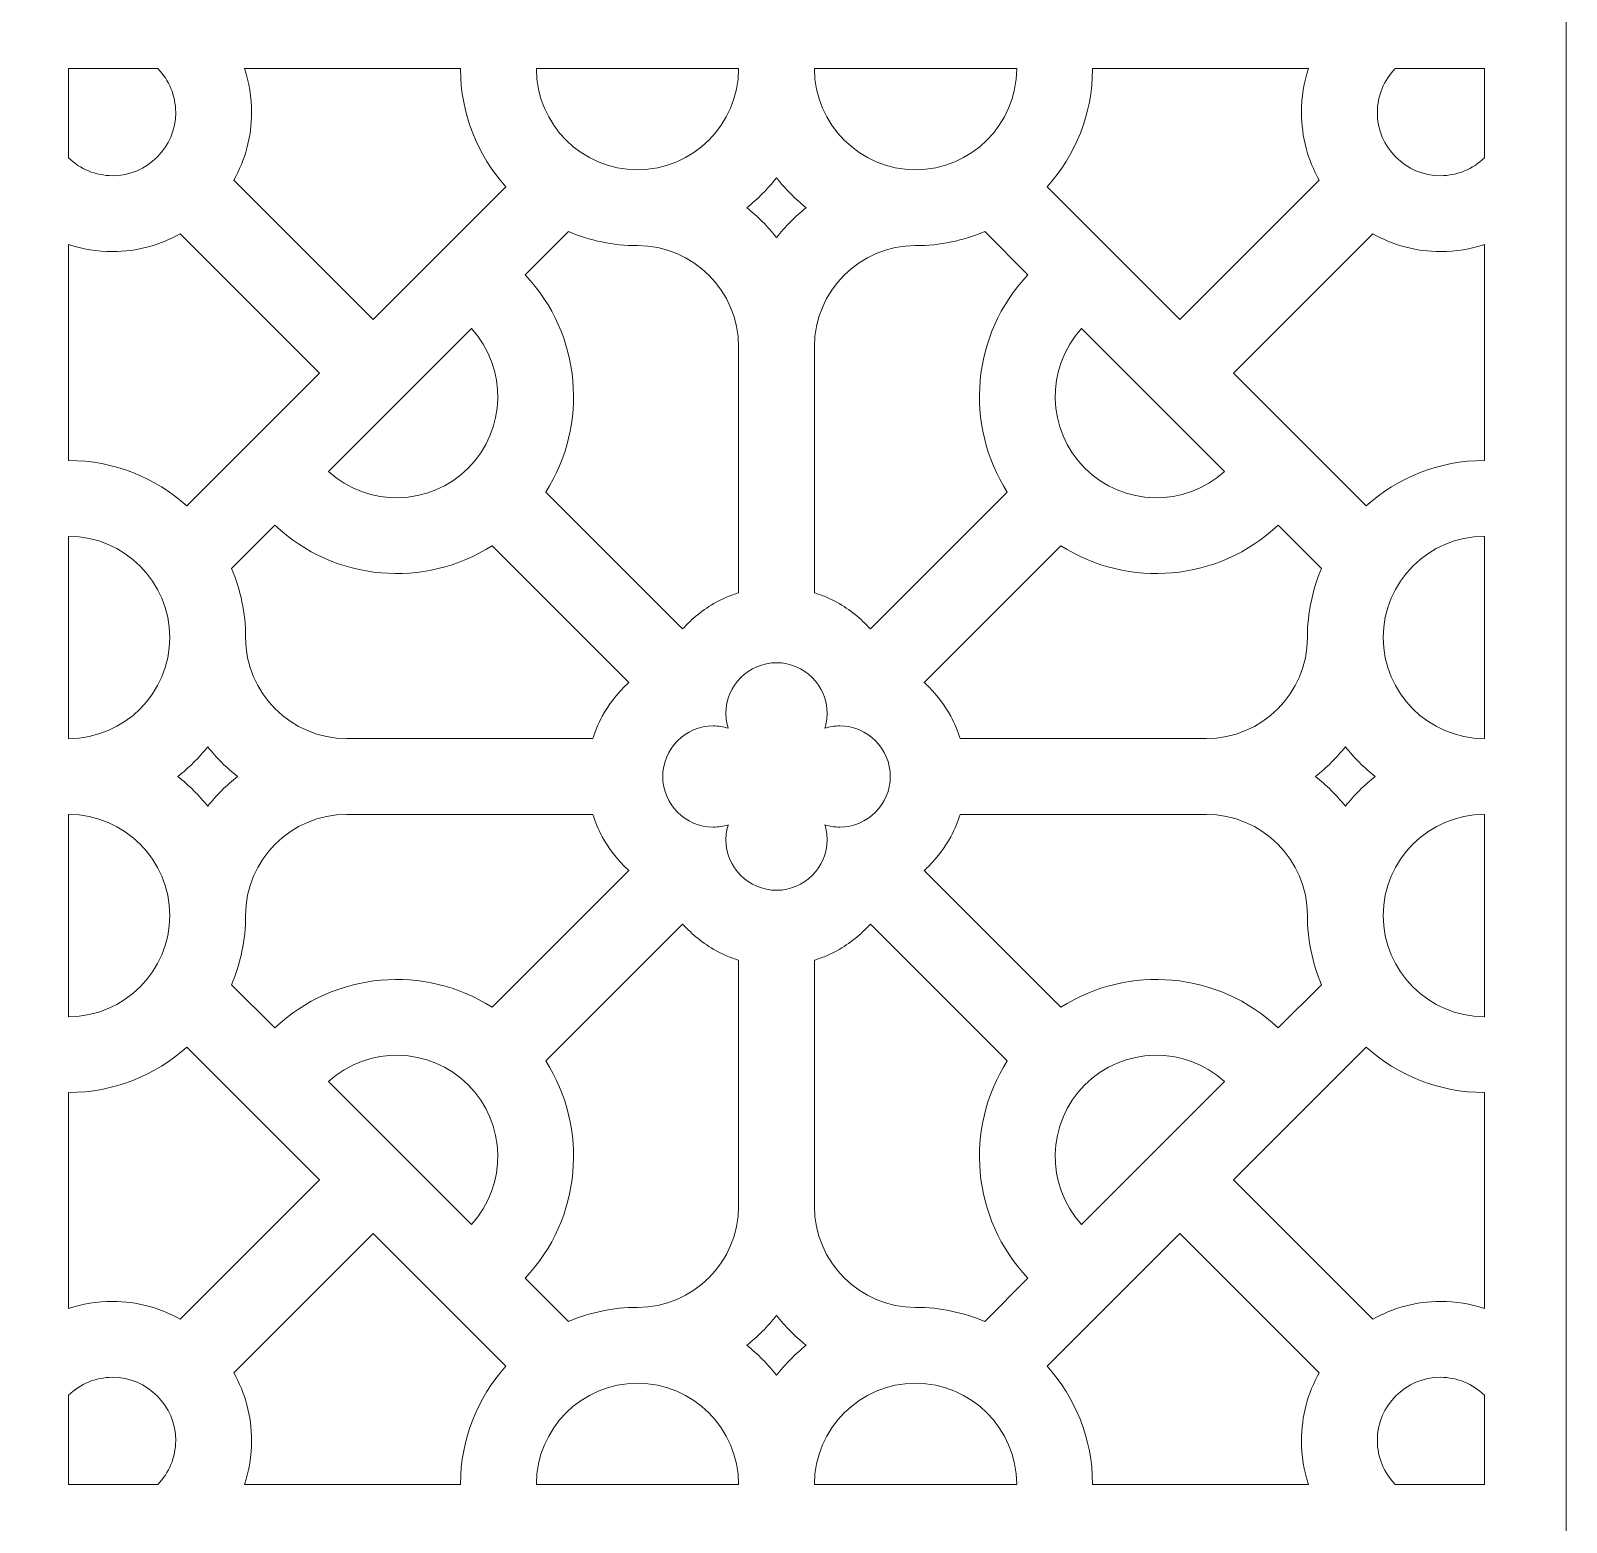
# Model space of a CAD drawing. Header units: centimetres. Extents: x -27.5 to -15.9, y -9.5 to 9.5.
# Drawn here: x -18.29 to -15.863, y -4.725 to -2.367 of the extents above; entities that cross this region are included whole.
import ezdxf

# ---------------------------------------------------------------- set-up
doc = ezdxf.new("R2010")
doc.units = ezdxf.units.CM
doc.header["$MEASUREMENT"] = 0
doc.layers.add('layer 1', color=7, linetype='Continuous')

msp = doc.modelspace()

# ---------------------------------------------------------------- linework, layer by layer
at = {"layer": 'layer 1', "color": 7, "lineweight": 9}
for points, knots in [([(-20.71823, 9.5), (-20.71823, 9.5), (-20.71823, 9.5), (-20.71823, 9.5), (-20.71823, 9.5), (-20.71823, 9.5), (-15.86253, 9.5), (-15.86253, 9.5), (-15.86253, 9.5), (-15.86253, 9.5), (-15.86253, -9.5), (-15.86253, -9.5), (-15.86253, -9.5), (-15.86253, -9.5), (-20.71823, -9.5), (-20.71823, -9.5), (-20.71823, -9.5), (-20.71823, -9.5), (-20.71823, 9.5), (-20.71823, 9.5)], [0, 0, 0, 0, 0.1666667, 0.1666667, 0.1666667, 0.1666667, 0.3333333, 0.3333333, 0.3333333, 0.3333333, 0.5, 0.5, 0.5, 0.5, 0.6666667, 0.6666667, 0.6666667, 0.6666667, 1, 1, 1, 1]), ([(-18.08925, -2.42658), (-18.08925, -2.42658), (-18.08925, -2.42658), (-18.08925, -2.42658), (-18.08925, -2.42658), (-18.07187, -2.44456), (-18.06116, -2.46903), (-18.06116, -2.49591), (-18.06116, -2.49591), (-18.06116, -2.55095), (-18.10605, -2.59583), (-18.1611, -2.59583), (-18.1611, -2.59583), (-18.18797, -2.59583), (-18.21244, -2.58512), (-18.23043, -2.56776), (-18.23043, -2.56776), (-18.23043, -2.56776), (-18.23043, -2.42658), (-18.23043, -2.42658), (-18.23043, -2.42658), (-18.23043, -2.42658), (-18.08925, -2.42658), (-18.08925, -2.42658)], [0, 0, 0, 0, 0.1428571, 0.1428571, 0.1428571, 0.1428571, 0.2857143, 0.2857143, 0.2857143, 0.2857143, 0.4285714, 0.4285714, 0.4285714, 0.4285714, 0.5714286, 0.5714286, 0.5714286, 0.5714286, 0.7142857, 0.7142857, 0.7142857, 0.7142857, 1, 1, 1, 1]), ([(-17.96921, -2.603), (-17.96921, -2.603), (-17.96921, -2.603), (-17.96921, -2.603), (-17.96921, -2.603), (-17.96921, -2.603), (-17.74903, -2.82318), (-17.74903, -2.82318), (-17.74903, -2.82318), (-17.74903, -2.82318), (-17.53914, -2.6133), (-17.53914, -2.6133), (-17.53914, -2.6133), (-17.58358, -2.56384), (-17.61071, -2.49857), (-17.61086, -2.42716), (-17.61086, -2.42716), (-17.61086, -2.42696), (-17.61086, -2.42677), (-17.61086, -2.42658), (-17.61086, -2.42658), (-17.61086, -2.42658), (-17.9525, -2.42658), (-17.9525, -2.42658), (-17.9525, -2.42658), (-17.94521, -2.4484), (-17.94125, -2.4717), (-17.94125, -2.49591), (-17.94125, -2.49591), (-17.94125, -2.53474), (-17.95143, -2.57128), (-17.96921, -2.603)], [0, 0, 0, 0, 0.1111111, 0.1111111, 0.1111111, 0.1111111, 0.2222222, 0.2222222, 0.2222222, 0.2222222, 0.3333333, 0.3333333, 0.3333333, 0.3333333, 0.4444444, 0.4444444, 0.4444444, 0.4444444, 0.5555556, 0.5555556, 0.5555556, 0.5555556, 0.6666667, 0.6666667, 0.6666667, 0.6666667, 0.7777778, 0.7777778, 0.7777778, 0.7777778, 1, 1, 1, 1]), ([(-17.49095, -2.42658), (-17.49095, -2.42658), (-17.49095, -2.42658), (-17.49095, -2.42658), (-17.49095, -2.42658), (-17.49095, -2.42674), (-17.49095, -2.42692), (-17.49095, -2.42708), (-17.49095, -2.42708), (-17.49067, -2.51491), (-17.41895, -2.58646), (-17.33106, -2.58646), (-17.33106, -2.58646), (-17.2431, -2.58646), (-17.17134, -2.51481), (-17.17119, -2.42688), (-17.17119, -2.42688), (-17.17119, -2.42678), (-17.17117, -2.42668), (-17.17117, -2.42658), (-17.17117, -2.42658), (-17.17117, -2.42658), (-17.49095, -2.42658), (-17.49095, -2.42658)], [0, 0, 0, 0, 0.1428571, 0.1428571, 0.1428571, 0.1428571, 0.2857143, 0.2857143, 0.2857143, 0.2857143, 0.4285714, 0.4285714, 0.4285714, 0.4285714, 0.5714286, 0.5714286, 0.5714286, 0.5714286, 0.7142857, 0.7142857, 0.7142857, 0.7142857, 1, 1, 1, 1]), ([(-16.7315, -2.42658), (-16.7315, -2.42658), (-16.7315, -2.42658), (-16.7315, -2.42658), (-16.7315, -2.42658), (-16.7315, -2.42674), (-16.73151, -2.42692), (-16.73151, -2.42708), (-16.73151, -2.42708), (-16.73178, -2.51491), (-16.80349, -2.58646), (-16.89138, -2.58646), (-16.89138, -2.58646), (-16.97934, -2.58646), (-17.0511, -2.51481), (-17.05126, -2.42688), (-17.05126, -2.42688), (-17.05126, -2.42678), (-17.05127, -2.42668), (-17.05127, -2.42658), (-17.05127, -2.42658), (-17.05127, -2.42658), (-16.7315, -2.42658), (-16.7315, -2.42658)], [0, 0, 0, 0, 0.1428571, 0.1428571, 0.1428571, 0.1428571, 0.2857143, 0.2857143, 0.2857143, 0.2857143, 0.4285714, 0.4285714, 0.4285714, 0.4285714, 0.5714286, 0.5714286, 0.5714286, 0.5714286, 0.7142857, 0.7142857, 0.7142857, 0.7142857, 1, 1, 1, 1]), ([(-16.25323, -2.603), (-16.25323, -2.603), (-16.25323, -2.603), (-16.25323, -2.603), (-16.25323, -2.603), (-16.25323, -2.603), (-16.47342, -2.82318), (-16.47342, -2.82318), (-16.47342, -2.82318), (-16.47342, -2.82318), (-16.68332, -2.6133), (-16.68332, -2.6133), (-16.68332, -2.6133), (-16.63888, -2.56384), (-16.61173, -2.49857), (-16.61159, -2.42716), (-16.61159, -2.42716), (-16.61159, -2.42696), (-16.61158, -2.42677), (-16.61158, -2.42658), (-16.61158, -2.42658), (-16.61158, -2.42658), (-16.26996, -2.42658), (-16.26996, -2.42658), (-16.26996, -2.42658), (-16.27724, -2.4484), (-16.2812, -2.4717), (-16.2812, -2.49591), (-16.2812, -2.49591), (-16.2812, -2.53474), (-16.27103, -2.57128), (-16.25323, -2.603)], [0, 0, 0, 0, 0.1111111, 0.1111111, 0.1111111, 0.1111111, 0.2222222, 0.2222222, 0.2222222, 0.2222222, 0.3333333, 0.3333333, 0.3333333, 0.3333333, 0.4444444, 0.4444444, 0.4444444, 0.4444444, 0.5555556, 0.5555556, 0.5555556, 0.5555556, 0.6666667, 0.6666667, 0.6666667, 0.6666667, 0.7777778, 0.7777778, 0.7777778, 0.7777778, 1, 1, 1, 1]), ([(-16.13319, -2.42658), (-16.13319, -2.42658), (-16.13319, -2.42658), (-16.13319, -2.42658), (-16.13319, -2.42658), (-16.15057, -2.44456), (-16.16128, -2.46903), (-16.16128, -2.49591), (-16.16128, -2.49591), (-16.16128, -2.55095), (-16.11639, -2.59583), (-16.06135, -2.59583), (-16.06135, -2.59583), (-16.03447, -2.59583), (-16.01002, -2.58512), (-15.99203, -2.56776), (-15.99203, -2.56776), (-15.99203, -2.56776), (-15.99203, -2.42658), (-15.99203, -2.42658), (-15.99203, -2.42658), (-15.99203, -2.42658), (-16.13319, -2.42658), (-16.13319, -2.42658)], [0, 0, 0, 0, 0.1428571, 0.1428571, 0.1428571, 0.1428571, 0.2857143, 0.2857143, 0.2857143, 0.2857143, 0.4285714, 0.4285714, 0.4285714, 0.4285714, 0.5714286, 0.5714286, 0.5714286, 0.5714286, 0.7142857, 0.7142857, 0.7142857, 0.7142857, 1, 1, 1, 1]), ([(-17.11123, -2.59932), (-17.11123, -2.59932), (-17.11123, -2.59932), (-17.11123, -2.59932), (-17.11123, -2.59932), (-17.09743, -2.61682), (-17.08162, -2.63264), (-17.06413, -2.64642), (-17.06413, -2.64642), (-17.08162, -2.6602), (-17.09743, -2.67603), (-17.11123, -2.69351), (-17.11123, -2.69351), (-17.11123, -2.69351), (-17.11123, -2.69352), (-17.11123, -2.69352), (-17.11123, -2.69352), (-17.11123, -2.69352), (-17.11123, -2.69351), (-17.11123, -2.69351), (-17.11123, -2.69351), (-17.12501, -2.67603), (-17.14082, -2.6602), (-17.15831, -2.64642), (-17.15831, -2.64642), (-17.14082, -2.63264), (-17.12501, -2.61682), (-17.11123, -2.59932)], [0, 0, 0, 0, 0.125, 0.125, 0.125, 0.125, 0.25, 0.25, 0.25, 0.25, 0.375, 0.375, 0.375, 0.375, 0.5, 0.5, 0.5, 0.5, 0.625, 0.625, 0.625, 0.625, 0.75, 0.75, 0.75, 0.75, 1, 1, 1, 1]), ([(-18.23043, -3.04614), (-18.23043, -3.04614), (-18.23043, -3.04614), (-18.23043, -3.04614), (-18.23043, -3.04614), (-18.23035, -3.04614), (-18.23028, -3.04614), (-18.23019, -3.04614), (-18.23019, -3.04614), (-18.15864, -3.0462), (-18.09324, -3.07336), (-18.0437, -3.11787), (-18.0437, -3.11787), (-18.0437, -3.11787), (-17.83381, -2.90798), (-17.83381, -2.90798), (-17.83381, -2.90798), (-17.83381, -2.90798), (-18.054, -2.68779), (-18.054, -2.68779), (-18.054, -2.68779), (-18.08572, -2.70558), (-18.12226, -2.71575), (-18.1611, -2.71575), (-18.1611, -2.71575), (-18.18531, -2.71575), (-18.20862, -2.7118), (-18.23043, -2.70451), (-18.23043, -2.70451), (-18.23043, -2.70451), (-18.23043, -3.04614), (-18.23043, -3.04614)], [0, 0, 0, 0, 0.1111111, 0.1111111, 0.1111111, 0.1111111, 0.2222222, 0.2222222, 0.2222222, 0.2222222, 0.3333333, 0.3333333, 0.3333333, 0.3333333, 0.4444444, 0.4444444, 0.4444444, 0.4444444, 0.5555556, 0.5555556, 0.5555556, 0.5555556, 0.6666667, 0.6666667, 0.6666667, 0.6666667, 0.7777778, 0.7777778, 0.7777778, 0.7777778, 1, 1, 1, 1]), ([(-17.47604, -3.09617), (-17.47604, -3.09617), (-17.47604, -3.09617), (-17.47604, -3.09617), (-17.47604, -3.09617), (-17.47604, -3.09617), (-17.25969, -3.31252), (-17.25969, -3.31252), (-17.25969, -3.31252), (-17.24455, -3.29575), (-17.22753, -3.28226), (-17.20664, -3.27022), (-17.20664, -3.27022), (-17.20664, -3.27022), (-17.18913, -3.26176), (-17.18913, -3.26176), (-17.18913, -3.26176), (-17.18306, -3.25935), (-17.17711, -3.25725), (-17.17117, -3.25542), (-17.17117, -3.25542), (-17.17117, -3.25542), (-17.17117, -2.86627), (-17.17117, -2.86627), (-17.17117, -2.86627), (-17.17117, -2.7782), (-17.24299, -2.70638), (-17.33106, -2.70638), (-17.33106, -2.70638), (-17.3698, -2.70638), (-17.40674, -2.69843), (-17.44035, -2.68409), (-17.44035, -2.68409), (-17.44035, -2.68409), (-17.50885, -2.75259), (-17.50885, -2.75259), (-17.50885, -2.75259), (-17.41898, -2.84711), (-17.40807, -2.98989), (-17.47604, -3.09617)], [0, 0, 0, 0, 0.0909091, 0.0909091, 0.0909091, 0.0909091, 0.1818182, 0.1818182, 0.1818182, 0.1818182, 0.2727273, 0.2727273, 0.2727273, 0.2727273, 0.3636364, 0.3636364, 0.3636364, 0.3636364, 0.4545455, 0.4545455, 0.4545455, 0.4545455, 0.5454545, 0.5454545, 0.5454545, 0.5454545, 0.6363636, 0.6363636, 0.6363636, 0.6363636, 0.7272727, 0.7272727, 0.7272727, 0.7272727, 0.8181818, 0.8181818, 0.8181818, 0.8181818, 1, 1, 1, 1]), ([(-16.7464, -3.09617), (-16.7464, -3.09617), (-16.7464, -3.09617), (-16.7464, -3.09617), (-16.7464, -3.09617), (-16.7464, -3.09617), (-16.96275, -3.31252), (-16.96275, -3.31252), (-16.96275, -3.31252), (-16.97789, -3.29575), (-16.99491, -3.28226), (-17.01582, -3.27022), (-17.01582, -3.27022), (-17.01582, -3.27022), (-17.03332, -3.26176), (-17.03332, -3.26176), (-17.03332, -3.26176), (-17.03939, -3.25935), (-17.04535, -3.25725), (-17.05127, -3.25542), (-17.05127, -3.25542), (-17.05127, -3.25542), (-17.05127, -2.86627), (-17.05127, -2.86627), (-17.05127, -2.86627), (-17.05127, -2.7782), (-16.97944, -2.70638), (-16.89138, -2.70638), (-16.89138, -2.70638), (-16.85264, -2.70638), (-16.8157, -2.69843), (-16.78209, -2.68409), (-16.78209, -2.68409), (-16.78209, -2.68409), (-16.71361, -2.75259), (-16.71361, -2.75259), (-16.71361, -2.75259), (-16.80346, -2.84711), (-16.81439, -2.98989), (-16.7464, -3.09617)], [0, 0, 0, 0, 0.0909091, 0.0909091, 0.0909091, 0.0909091, 0.1818182, 0.1818182, 0.1818182, 0.1818182, 0.2727273, 0.2727273, 0.2727273, 0.2727273, 0.3636364, 0.3636364, 0.3636364, 0.3636364, 0.4545455, 0.4545455, 0.4545455, 0.4545455, 0.5454545, 0.5454545, 0.5454545, 0.5454545, 0.6363636, 0.6363636, 0.6363636, 0.6363636, 0.7272727, 0.7272727, 0.7272727, 0.7272727, 0.8181818, 0.8181818, 0.8181818, 0.8181818, 1, 1, 1, 1]), ([(-15.99203, -3.04614), (-15.99203, -3.04614), (-15.99203, -3.04614), (-15.99203, -3.04614), (-15.99203, -3.04614), (-15.99203, -3.04614), (-15.99225, -3.04614), (-15.99225, -3.04614), (-15.99225, -3.04614), (-16.06381, -3.0462), (-16.1292, -3.07336), (-16.17874, -3.11787), (-16.17874, -3.11787), (-16.17874, -3.11787), (-16.38863, -2.90798), (-16.38863, -2.90798), (-16.38863, -2.90798), (-16.38863, -2.90798), (-16.16844, -2.68779), (-16.16844, -2.68779), (-16.16844, -2.68779), (-16.13672, -2.70558), (-16.10018, -2.71575), (-16.06135, -2.71575), (-16.06135, -2.71575), (-16.03715, -2.71575), (-16.01384, -2.7118), (-15.99203, -2.70451), (-15.99203, -2.70451), (-15.99203, -2.70451), (-15.99203, -3.04614), (-15.99203, -3.04614)], [0, 0, 0, 0, 0.1111111, 0.1111111, 0.1111111, 0.1111111, 0.2222222, 0.2222222, 0.2222222, 0.2222222, 0.3333333, 0.3333333, 0.3333333, 0.3333333, 0.4444444, 0.4444444, 0.4444444, 0.4444444, 0.5555556, 0.5555556, 0.5555556, 0.5555556, 0.6666667, 0.6666667, 0.6666667, 0.6666667, 0.7777778, 0.7777778, 0.7777778, 0.7777778, 1, 1, 1, 1]), ([(-17.59369, -2.83743), (-17.59369, -2.83743), (-17.59369, -2.83743), (-17.59369, -2.83743), (-17.59369, -2.83743), (-17.53643, -2.90003), (-17.53806, -2.9978), (-17.59864, -3.05838), (-17.59864, -3.05838), (-17.65921, -3.11895), (-17.75697, -3.12059), (-17.81956, -3.0633), (-17.81956, -3.0633), (-17.81956, -3.0633), (-17.59369, -2.83743), (-17.59369, -2.83743)], [0, 0, 0, 0, 0.2, 0.2, 0.2, 0.2, 0.4, 0.4, 0.4, 0.4, 0.6, 0.6, 0.6, 0.6, 1, 1, 1, 1]), ([(-16.62875, -2.83743), (-16.62875, -2.83743), (-16.62875, -2.83743), (-16.62875, -2.83743), (-16.62875, -2.83743), (-16.68603, -2.90003), (-16.6844, -2.9978), (-16.6238, -3.05838), (-16.6238, -3.05838), (-16.56323, -3.11895), (-16.46549, -3.12059), (-16.40289, -3.0633), (-16.40289, -3.0633), (-16.40289, -3.0633), (-16.62875, -2.83743), (-16.62875, -2.83743)], [0, 0, 0, 0, 0.2, 0.2, 0.2, 0.2, 0.4, 0.4, 0.4, 0.4, 0.6, 0.6, 0.6, 0.6, 1, 1, 1, 1]), ([(-17.34456, -3.39723), (-17.34456, -3.39723), (-17.34456, -3.39723), (-17.34456, -3.39723), (-17.34456, -3.39723), (-17.34456, -3.39723), (-17.56083, -3.18096), (-17.56083, -3.18096), (-17.56083, -3.18096), (-17.6671, -3.24894), (-17.80989, -3.23801), (-17.90441, -3.14816), (-17.90441, -3.14816), (-17.90441, -3.14816), (-17.97291, -3.21665), (-17.97291, -3.21665), (-17.97291, -3.21665), (-17.95857, -3.25026), (-17.95063, -3.2872), (-17.95063, -3.32594), (-17.95063, -3.32594), (-17.95063, -3.414), (-17.8788, -3.48583), (-17.79074, -3.48583), (-17.79074, -3.48583), (-17.79074, -3.48583), (-17.40152, -3.48583), (-17.40152, -3.48583), (-17.40152, -3.48583), (-17.39777, -3.47393), (-17.39294, -3.46235), (-17.38679, -3.45038), (-17.38679, -3.45038), (-17.37688, -3.43317), (-17.36619, -3.41886), (-17.35248, -3.40448), (-17.35248, -3.40448), (-17.34983, -3.40197), (-17.34721, -3.39956), (-17.34456, -3.39723)], [0, 0, 0, 0, 0.0909091, 0.0909091, 0.0909091, 0.0909091, 0.1818182, 0.1818182, 0.1818182, 0.1818182, 0.2727273, 0.2727273, 0.2727273, 0.2727273, 0.3636364, 0.3636364, 0.3636364, 0.3636364, 0.4545455, 0.4545455, 0.4545455, 0.4545455, 0.5454545, 0.5454545, 0.5454545, 0.5454545, 0.6363636, 0.6363636, 0.6363636, 0.6363636, 0.7272727, 0.7272727, 0.7272727, 0.7272727, 0.8181818, 0.8181818, 0.8181818, 0.8181818, 1, 1, 1, 1]), ([(-16.87789, -3.39723), (-16.87789, -3.39723), (-16.87789, -3.39723), (-16.87789, -3.39723), (-16.87789, -3.39723), (-16.87789, -3.39723), (-16.66161, -3.18096), (-16.66161, -3.18096), (-16.66161, -3.18096), (-16.55534, -3.24894), (-16.41255, -3.23801), (-16.31803, -3.14816), (-16.31803, -3.14816), (-16.31803, -3.14816), (-16.24953, -3.21665), (-16.24953, -3.21665), (-16.24953, -3.21665), (-16.26389, -3.25026), (-16.27183, -3.2872), (-16.27183, -3.32594), (-16.27183, -3.32594), (-16.27183, -3.414), (-16.34366, -3.48583), (-16.43172, -3.48583), (-16.43172, -3.48583), (-16.43172, -3.48583), (-16.82092, -3.48583), (-16.82092, -3.48583), (-16.82092, -3.48583), (-16.82467, -3.47393), (-16.82951, -3.46235), (-16.83566, -3.45038), (-16.83566, -3.45038), (-16.84556, -3.43317), (-16.85625, -3.41886), (-16.86998, -3.40448), (-16.86998, -3.40448), (-16.87261, -3.40197), (-16.87524, -3.39956), (-16.87789, -3.39723)], [0, 0, 0, 0, 0.0909091, 0.0909091, 0.0909091, 0.0909091, 0.1818182, 0.1818182, 0.1818182, 0.1818182, 0.2727273, 0.2727273, 0.2727273, 0.2727273, 0.3636364, 0.3636364, 0.3636364, 0.3636364, 0.4545455, 0.4545455, 0.4545455, 0.4545455, 0.5454545, 0.5454545, 0.5454545, 0.5454545, 0.6363636, 0.6363636, 0.6363636, 0.6363636, 0.7272727, 0.7272727, 0.7272727, 0.7272727, 0.8181818, 0.8181818, 0.8181818, 0.8181818, 1, 1, 1, 1]), ([(-18.23043, -3.48583), (-18.23043, -3.48583), (-18.23043, -3.48583), (-18.23043, -3.48583), (-18.23043, -3.48583), (-18.23026, -3.48583), (-18.23009, -3.48582), (-18.22992, -3.48582), (-18.22992, -3.48582), (-18.1421, -3.48555), (-18.07054, -3.41384), (-18.07054, -3.32594), (-18.07054, -3.32594), (-18.07054, -3.23798), (-18.1422, -3.16622), (-18.23012, -3.16606), (-18.23012, -3.16606), (-18.23012, -3.16606), (-18.23033, -3.16606), (-18.23043, -3.16606), (-18.23043, -3.16606), (-18.23043, -3.16606), (-18.23043, -3.48583), (-18.23043, -3.48583)], [0, 0, 0, 0, 0.1428571, 0.1428571, 0.1428571, 0.1428571, 0.2857143, 0.2857143, 0.2857143, 0.2857143, 0.4285714, 0.4285714, 0.4285714, 0.4285714, 0.5714286, 0.5714286, 0.5714286, 0.5714286, 0.7142857, 0.7142857, 0.7142857, 0.7142857, 1, 1, 1, 1]), ([(-15.99203, -3.48583), (-15.99203, -3.48583), (-15.99203, -3.48583), (-15.99203, -3.48583), (-15.99203, -3.48583), (-15.9922, -3.48583), (-15.99235, -3.48582), (-15.99252, -3.48582), (-15.99252, -3.48582), (-16.08036, -3.48555), (-16.15191, -3.41384), (-16.15191, -3.32594), (-16.15191, -3.32594), (-16.15191, -3.23798), (-16.08024, -3.16622), (-15.99232, -3.16606), (-15.99232, -3.16606), (-15.99222, -3.16606), (-15.99213, -3.16606), (-15.99203, -3.16606), (-15.99203, -3.16606), (-15.99203, -3.16606), (-15.99203, -3.48583), (-15.99203, -3.48583)], [0, 0, 0, 0, 0.1428571, 0.1428571, 0.1428571, 0.1428571, 0.2857143, 0.2857143, 0.2857143, 0.2857143, 0.4285714, 0.4285714, 0.4285714, 0.4285714, 0.5714286, 0.5714286, 0.5714286, 0.5714286, 0.7142857, 0.7142857, 0.7142857, 0.7142857, 1, 1, 1, 1]), ([(-17.29112, -3.54578), (-17.29112, -3.54578), (-17.29112, -3.54578), (-17.29112, -3.54578), (-17.29112, -3.54578), (-17.29112, -3.58982), (-17.25521, -3.62572), (-17.21118, -3.62572), (-17.21118, -3.62572), (-17.20299, -3.62572), (-17.19506, -3.62448), (-17.18761, -3.62217), (-17.18761, -3.62217), (-17.18993, -3.62962), (-17.19117, -3.63754), (-17.19117, -3.64573), (-17.19117, -3.64573), (-17.19117, -3.68975), (-17.15526, -3.72567), (-17.11123, -3.72567), (-17.11123, -3.72567), (-17.11123, -3.72567), (-17.11121, -3.72567), (-17.11121, -3.72567), (-17.11121, -3.72567), (-17.06718, -3.72567), (-17.03127, -3.68975), (-17.03127, -3.64573), (-17.03127, -3.64573), (-17.03127, -3.63754), (-17.03253, -3.62962), (-17.03483, -3.62217), (-17.03483, -3.62217), (-17.02738, -3.62448), (-17.01947, -3.62572), (-17.01128, -3.62572), (-17.01128, -3.62572), (-16.96725, -3.62572), (-16.93134, -3.58982), (-16.93134, -3.54578), (-16.93134, -3.54578), (-16.93134, -3.50175), (-16.96725, -3.46584), (-17.01128, -3.46584), (-17.01128, -3.46584), (-17.01947, -3.46584), (-17.02738, -3.46708), (-17.03483, -3.46939), (-17.03483, -3.46939), (-17.03253, -3.46194), (-17.03127, -3.45403), (-17.03127, -3.44583), (-17.03127, -3.44583), (-17.03127, -3.4018), (-17.06718, -3.36589), (-17.11121, -3.36589), (-17.11121, -3.36589), (-17.11121, -3.36589), (-17.11123, -3.36589), (-17.11123, -3.36589), (-17.11123, -3.36589), (-17.15526, -3.36589), (-17.19117, -3.4018), (-17.19117, -3.44583), (-17.19117, -3.44583), (-17.19117, -3.45403), (-17.18993, -3.46194), (-17.18761, -3.46939), (-17.18761, -3.46939), (-17.19506, -3.46708), (-17.20299, -3.46584), (-17.21118, -3.46584), (-17.21118, -3.46584), (-17.25521, -3.46584), (-17.29112, -3.50175), (-17.29112, -3.54578)], [0, 0, 0, 0, 0.05, 0.05, 0.05, 0.05, 0.1, 0.1, 0.1, 0.1, 0.15, 0.15, 0.15, 0.15, 0.2, 0.2, 0.2, 0.2, 0.25, 0.25, 0.25, 0.25, 0.3, 0.3, 0.3, 0.3, 0.35, 0.35, 0.35, 0.35, 0.4, 0.4, 0.4, 0.4, 0.45, 0.45, 0.45, 0.45, 0.5, 0.5, 0.5, 0.5, 0.55, 0.55, 0.55, 0.55, 0.6, 0.6, 0.6, 0.6, 0.65, 0.65, 0.65, 0.65, 0.7, 0.7, 0.7, 0.7, 0.75, 0.75, 0.75, 0.75, 0.8, 0.8, 0.8, 0.8, 0.85, 0.85, 0.85, 0.85, 0.9, 0.9, 0.9, 0.9, 1, 1, 1, 1]), ([(-17.96349, -3.54578), (-17.96349, -3.54578), (-17.96349, -3.54578), (-17.96349, -3.54578), (-17.96349, -3.54578), (-17.98098, -3.55956), (-17.9968, -3.57538), (-18.01058, -3.59288), (-18.01058, -3.59288), (-18.02436, -3.57538), (-18.04019, -3.55956), (-18.05768, -3.54578), (-18.05768, -3.54578), (-18.04019, -3.532), (-18.02436, -3.51618), (-18.01058, -3.49868), (-18.01058, -3.49868), (-17.9968, -3.51618), (-17.98098, -3.532), (-17.96349, -3.54578)], [0, 0, 0, 0, 0.1666667, 0.1666667, 0.1666667, 0.1666667, 0.3333333, 0.3333333, 0.3333333, 0.3333333, 0.5, 0.5, 0.5, 0.5, 0.6666667, 0.6666667, 0.6666667, 0.6666667, 1, 1, 1, 1]), ([(-16.25898, -3.54578), (-16.25898, -3.54578), (-16.25898, -3.54578), (-16.25898, -3.54578), (-16.25898, -3.54578), (-16.24148, -3.55956), (-16.22565, -3.57538), (-16.21187, -3.59288), (-16.21187, -3.59288), (-16.19808, -3.57538), (-16.18225, -3.55956), (-16.16477, -3.54578), (-16.16477, -3.54578), (-16.16477, -3.54578), (-16.16476, -3.54578), (-16.16476, -3.54578), (-16.16476, -3.54578), (-16.16476, -3.54578), (-16.16477, -3.54578), (-16.16477, -3.54578), (-16.16477, -3.54578), (-16.18225, -3.532), (-16.19808, -3.51618), (-16.21187, -3.49868), (-16.21187, -3.49868), (-16.22565, -3.51618), (-16.24148, -3.532), (-16.25898, -3.54578)], [0, 0, 0, 0, 0.125, 0.125, 0.125, 0.125, 0.25, 0.25, 0.25, 0.25, 0.375, 0.375, 0.375, 0.375, 0.5, 0.5, 0.5, 0.5, 0.625, 0.625, 0.625, 0.625, 0.75, 0.75, 0.75, 0.75, 1, 1, 1, 1]), ([(-18.23043, -3.60574), (-18.23043, -3.60574), (-18.23043, -3.60574), (-18.23043, -3.60574), (-18.23043, -3.60574), (-18.23026, -3.60574), (-18.23009, -3.60574), (-18.22992, -3.60574), (-18.22992, -3.60574), (-18.1421, -3.60602), (-18.07054, -3.67773), (-18.07054, -3.76562), (-18.07054, -3.76562), (-18.07054, -3.85358), (-18.1422, -3.92534), (-18.23012, -3.9255), (-18.23012, -3.9255), (-18.23012, -3.9255), (-18.23033, -3.92551), (-18.23043, -3.92551), (-18.23043, -3.92551), (-18.23043, -3.92551), (-18.23043, -3.60574), (-18.23043, -3.60574)], [0, 0, 0, 0, 0.1428571, 0.1428571, 0.1428571, 0.1428571, 0.2857143, 0.2857143, 0.2857143, 0.2857143, 0.4285714, 0.4285714, 0.4285714, 0.4285714, 0.5714286, 0.5714286, 0.5714286, 0.5714286, 0.7142857, 0.7142857, 0.7142857, 0.7142857, 1, 1, 1, 1]), ([(-17.34456, -3.69432), (-17.34456, -3.69432), (-17.34456, -3.69432), (-17.34456, -3.69432), (-17.34456, -3.69432), (-17.34456, -3.69432), (-17.56083, -3.9106), (-17.56083, -3.9106), (-17.56083, -3.9106), (-17.6671, -3.84262), (-17.80989, -3.85355), (-17.90441, -3.94341), (-17.90441, -3.94341), (-17.90441, -3.94341), (-17.97291, -3.87491), (-17.97291, -3.87491), (-17.97291, -3.87491), (-17.95857, -3.8413), (-17.95063, -3.80437), (-17.95063, -3.76562), (-17.95063, -3.76562), (-17.95063, -3.67756), (-17.8788, -3.60574), (-17.79074, -3.60574), (-17.79074, -3.60574), (-17.79074, -3.60574), (-17.40152, -3.60574), (-17.40152, -3.60574), (-17.40152, -3.60574), (-17.39777, -3.61763), (-17.39294, -3.62922), (-17.38679, -3.64118), (-17.38679, -3.64118), (-17.37688, -3.65839), (-17.36619, -3.6727), (-17.35248, -3.68708), (-17.35248, -3.68708), (-17.34983, -3.68959), (-17.34721, -3.692), (-17.34456, -3.69432)], [0, 0, 0, 0, 0.0909091, 0.0909091, 0.0909091, 0.0909091, 0.1818182, 0.1818182, 0.1818182, 0.1818182, 0.2727273, 0.2727273, 0.2727273, 0.2727273, 0.3636364, 0.3636364, 0.3636364, 0.3636364, 0.4545455, 0.4545455, 0.4545455, 0.4545455, 0.5454545, 0.5454545, 0.5454545, 0.5454545, 0.6363636, 0.6363636, 0.6363636, 0.6363636, 0.7272727, 0.7272727, 0.7272727, 0.7272727, 0.8181818, 0.8181818, 0.8181818, 0.8181818, 1, 1, 1, 1]), ([(-16.87789, -3.69432), (-16.87789, -3.69432), (-16.87789, -3.69432), (-16.87789, -3.69432), (-16.87789, -3.69432), (-16.87789, -3.69432), (-16.66161, -3.9106), (-16.66161, -3.9106), (-16.66161, -3.9106), (-16.55534, -3.84262), (-16.41255, -3.85355), (-16.31803, -3.94341), (-16.31803, -3.94341), (-16.31803, -3.94341), (-16.24953, -3.87491), (-16.24953, -3.87491), (-16.24953, -3.87491), (-16.26389, -3.8413), (-16.27183, -3.80437), (-16.27183, -3.76562), (-16.27183, -3.76562), (-16.27183, -3.67756), (-16.34366, -3.60574), (-16.43172, -3.60574), (-16.43172, -3.60574), (-16.43172, -3.60574), (-16.82092, -3.60574), (-16.82092, -3.60574), (-16.82092, -3.60574), (-16.82467, -3.61763), (-16.82951, -3.62922), (-16.83566, -3.64118), (-16.83566, -3.64118), (-16.84556, -3.65839), (-16.85625, -3.6727), (-16.86998, -3.68708), (-16.86998, -3.68708), (-16.87261, -3.68959), (-16.87524, -3.692), (-16.87789, -3.69432)], [0, 0, 0, 0, 0.0909091, 0.0909091, 0.0909091, 0.0909091, 0.1818182, 0.1818182, 0.1818182, 0.1818182, 0.2727273, 0.2727273, 0.2727273, 0.2727273, 0.3636364, 0.3636364, 0.3636364, 0.3636364, 0.4545455, 0.4545455, 0.4545455, 0.4545455, 0.5454545, 0.5454545, 0.5454545, 0.5454545, 0.6363636, 0.6363636, 0.6363636, 0.6363636, 0.7272727, 0.7272727, 0.7272727, 0.7272727, 0.8181818, 0.8181818, 0.8181818, 0.8181818, 1, 1, 1, 1]), ([(-15.99203, -3.60574), (-15.99203, -3.60574), (-15.99203, -3.60574), (-15.99203, -3.60574), (-15.99203, -3.60574), (-15.9922, -3.60574), (-15.99235, -3.60574), (-15.99252, -3.60574), (-15.99252, -3.60574), (-16.08036, -3.60602), (-16.15191, -3.67773), (-16.15191, -3.76562), (-16.15191, -3.76562), (-16.15191, -3.85358), (-16.08024, -3.92534), (-15.99232, -3.9255), (-15.99232, -3.9255), (-15.99222, -3.9255), (-15.99213, -3.92551), (-15.99203, -3.92551), (-15.99203, -3.92551), (-15.99203, -3.92551), (-15.99203, -3.60574), (-15.99203, -3.60574)], [0, 0, 0, 0, 0.1428571, 0.1428571, 0.1428571, 0.1428571, 0.2857143, 0.2857143, 0.2857143, 0.2857143, 0.4285714, 0.4285714, 0.4285714, 0.4285714, 0.5714286, 0.5714286, 0.5714286, 0.5714286, 0.7142857, 0.7142857, 0.7142857, 0.7142857, 1, 1, 1, 1]), ([(-17.47604, -3.99539), (-17.47604, -3.99539), (-17.47604, -3.99539), (-17.47604, -3.99539), (-17.47604, -3.99539), (-17.47604, -3.99539), (-17.25969, -3.77904), (-17.25969, -3.77904), (-17.25969, -3.77904), (-17.24455, -3.79582), (-17.22753, -3.80931), (-17.20664, -3.82135), (-17.20664, -3.82135), (-17.20664, -3.82135), (-17.18913, -3.8298), (-17.18913, -3.8298), (-17.18913, -3.8298), (-17.18306, -3.8322), (-17.17711, -3.83431), (-17.17117, -3.83613), (-17.17117, -3.83613), (-17.17117, -3.83613), (-17.17117, -4.22529), (-17.17117, -4.22529), (-17.17117, -4.22529), (-17.17117, -4.31335), (-17.24299, -4.38518), (-17.33106, -4.38518), (-17.33106, -4.38518), (-17.3698, -4.38518), (-17.40674, -4.39313), (-17.44035, -4.40747), (-17.44035, -4.40747), (-17.44035, -4.40747), (-17.50885, -4.33898), (-17.50885, -4.33898), (-17.50885, -4.33898), (-17.41898, -4.24445), (-17.40807, -4.10167), (-17.47604, -3.99539)], [0, 0, 0, 0, 0.0909091, 0.0909091, 0.0909091, 0.0909091, 0.1818182, 0.1818182, 0.1818182, 0.1818182, 0.2727273, 0.2727273, 0.2727273, 0.2727273, 0.3636364, 0.3636364, 0.3636364, 0.3636364, 0.4545455, 0.4545455, 0.4545455, 0.4545455, 0.5454545, 0.5454545, 0.5454545, 0.5454545, 0.6363636, 0.6363636, 0.6363636, 0.6363636, 0.7272727, 0.7272727, 0.7272727, 0.7272727, 0.8181818, 0.8181818, 0.8181818, 0.8181818, 1, 1, 1, 1]), ([(-16.7464, -3.99539), (-16.7464, -3.99539), (-16.7464, -3.99539), (-16.7464, -3.99539), (-16.7464, -3.99539), (-16.7464, -3.99539), (-16.96275, -3.77904), (-16.96275, -3.77904), (-16.96275, -3.77904), (-16.97789, -3.79582), (-16.99491, -3.80931), (-17.01582, -3.82135), (-17.01582, -3.82135), (-17.01582, -3.82135), (-17.03332, -3.8298), (-17.03332, -3.8298), (-17.03332, -3.8298), (-17.03939, -3.8322), (-17.04535, -3.83431), (-17.05127, -3.83613), (-17.05127, -3.83613), (-17.05127, -3.83613), (-17.05127, -4.22529), (-17.05127, -4.22529), (-17.05127, -4.22529), (-17.05127, -4.31335), (-16.97944, -4.38518), (-16.89138, -4.38518), (-16.89138, -4.38518), (-16.85264, -4.38518), (-16.8157, -4.39313), (-16.78209, -4.40747), (-16.78209, -4.40747), (-16.78209, -4.40747), (-16.71361, -4.33898), (-16.71361, -4.33898), (-16.71361, -4.33898), (-16.80346, -4.24445), (-16.81439, -4.10167), (-16.7464, -3.99539)], [0, 0, 0, 0, 0.0909091, 0.0909091, 0.0909091, 0.0909091, 0.1818182, 0.1818182, 0.1818182, 0.1818182, 0.2727273, 0.2727273, 0.2727273, 0.2727273, 0.3636364, 0.3636364, 0.3636364, 0.3636364, 0.4545455, 0.4545455, 0.4545455, 0.4545455, 0.5454545, 0.5454545, 0.5454545, 0.5454545, 0.6363636, 0.6363636, 0.6363636, 0.6363636, 0.7272727, 0.7272727, 0.7272727, 0.7272727, 0.8181818, 0.8181818, 0.8181818, 0.8181818, 1, 1, 1, 1]), ([(-18.23043, -4.04542), (-18.23043, -4.04542), (-18.23043, -4.04542), (-18.23043, -4.04542), (-18.23043, -4.04542), (-18.23035, -4.04542), (-18.23028, -4.04542), (-18.23019, -4.04542), (-18.23019, -4.04542), (-18.15864, -4.04536), (-18.09324, -4.0182), (-18.0437, -3.97369), (-18.0437, -3.97369), (-18.0437, -3.97369), (-17.83381, -4.18358), (-17.83381, -4.18358), (-17.83381, -4.18358), (-17.83381, -4.18358), (-18.054, -4.40377), (-18.054, -4.40377), (-18.054, -4.40377), (-18.08572, -4.38598), (-18.12226, -4.37581), (-18.1611, -4.37581), (-18.1611, -4.37581), (-18.18531, -4.37581), (-18.20862, -4.37977), (-18.23043, -4.38705), (-18.23043, -4.38705), (-18.23043, -4.38705), (-18.23043, -4.04542), (-18.23043, -4.04542)], [0, 0, 0, 0, 0.1111111, 0.1111111, 0.1111111, 0.1111111, 0.2222222, 0.2222222, 0.2222222, 0.2222222, 0.3333333, 0.3333333, 0.3333333, 0.3333333, 0.4444444, 0.4444444, 0.4444444, 0.4444444, 0.5555556, 0.5555556, 0.5555556, 0.5555556, 0.6666667, 0.6666667, 0.6666667, 0.6666667, 0.7777778, 0.7777778, 0.7777778, 0.7777778, 1, 1, 1, 1]), ([(-17.59369, -4.25412), (-17.59369, -4.25412), (-17.59369, -4.25412), (-17.59369, -4.25412), (-17.59369, -4.25412), (-17.53643, -4.19153), (-17.53806, -4.09376), (-17.59864, -4.03319), (-17.59864, -4.03319), (-17.65921, -3.97261), (-17.75697, -3.97097), (-17.81956, -4.02825), (-17.81956, -4.02825), (-17.81956, -4.02825), (-17.59369, -4.25412), (-17.59369, -4.25412)], [0, 0, 0, 0, 0.2, 0.2, 0.2, 0.2, 0.4, 0.4, 0.4, 0.4, 0.6, 0.6, 0.6, 0.6, 1, 1, 1, 1]), ([(-16.62875, -4.25412), (-16.62875, -4.25412), (-16.62875, -4.25412), (-16.62875, -4.25412), (-16.62875, -4.25412), (-16.68603, -4.19153), (-16.6844, -4.09376), (-16.6238, -4.03319), (-16.6238, -4.03319), (-16.56323, -3.97261), (-16.46549, -3.97097), (-16.40289, -4.02825), (-16.40289, -4.02825), (-16.40289, -4.02825), (-16.62875, -4.25412), (-16.62875, -4.25412)], [0, 0, 0, 0, 0.2, 0.2, 0.2, 0.2, 0.4, 0.4, 0.4, 0.4, 0.6, 0.6, 0.6, 0.6, 1, 1, 1, 1]), ([(-15.99203, -4.04542), (-15.99203, -4.04542), (-15.99203, -4.04542), (-15.99203, -4.04542), (-15.99203, -4.04542), (-15.99203, -4.04542), (-15.99225, -4.04542), (-15.99225, -4.04542), (-15.99225, -4.04542), (-16.06381, -4.04536), (-16.1292, -4.0182), (-16.17874, -3.97369), (-16.17874, -3.97369), (-16.17874, -3.97369), (-16.38863, -4.18358), (-16.38863, -4.18358), (-16.38863, -4.18358), (-16.38863, -4.18358), (-16.16844, -4.40377), (-16.16844, -4.40377), (-16.16844, -4.40377), (-16.13672, -4.38598), (-16.10018, -4.37581), (-16.06135, -4.37581), (-16.06135, -4.37581), (-16.03715, -4.37581), (-16.01384, -4.37977), (-15.99203, -4.38705), (-15.99203, -4.38705), (-15.99203, -4.38705), (-15.99203, -4.04542), (-15.99203, -4.04542)], [0, 0, 0, 0, 0.1111111, 0.1111111, 0.1111111, 0.1111111, 0.2222222, 0.2222222, 0.2222222, 0.2222222, 0.3333333, 0.3333333, 0.3333333, 0.3333333, 0.4444444, 0.4444444, 0.4444444, 0.4444444, 0.5555556, 0.5555556, 0.5555556, 0.5555556, 0.6666667, 0.6666667, 0.6666667, 0.6666667, 0.7777778, 0.7777778, 0.7777778, 0.7777778, 1, 1, 1, 1]), ([(-17.96921, -4.48856), (-17.96921, -4.48856), (-17.96921, -4.48856), (-17.96921, -4.48856), (-17.96921, -4.48856), (-17.96921, -4.48856), (-17.74903, -4.26837), (-17.74903, -4.26837), (-17.74903, -4.26837), (-17.74903, -4.26837), (-17.53914, -4.47827), (-17.53914, -4.47827), (-17.53914, -4.47827), (-17.58358, -4.52772), (-17.61071, -4.593), (-17.61086, -4.66441), (-17.61086, -4.66441), (-17.61086, -4.6646), (-17.61086, -4.66479), (-17.61086, -4.66498), (-17.61086, -4.66498), (-17.61086, -4.66498), (-17.9525, -4.66498), (-17.9525, -4.66498), (-17.9525, -4.66498), (-17.94521, -4.64316), (-17.94125, -4.61985), (-17.94125, -4.59565), (-17.94125, -4.59565), (-17.94125, -4.55682), (-17.95143, -4.52028), (-17.96921, -4.48856)], [0, 0, 0, 0, 0.1111111, 0.1111111, 0.1111111, 0.1111111, 0.2222222, 0.2222222, 0.2222222, 0.2222222, 0.3333333, 0.3333333, 0.3333333, 0.3333333, 0.4444444, 0.4444444, 0.4444444, 0.4444444, 0.5555556, 0.5555556, 0.5555556, 0.5555556, 0.6666667, 0.6666667, 0.6666667, 0.6666667, 0.7777778, 0.7777778, 0.7777778, 0.7777778, 1, 1, 1, 1]), ([(-16.25323, -4.48856), (-16.25323, -4.48856), (-16.25323, -4.48856), (-16.25323, -4.48856), (-16.25323, -4.48856), (-16.25323, -4.48856), (-16.47342, -4.26837), (-16.47342, -4.26837), (-16.47342, -4.26837), (-16.47342, -4.26837), (-16.68332, -4.47827), (-16.68332, -4.47827), (-16.68332, -4.47827), (-16.63888, -4.52772), (-16.61173, -4.593), (-16.61159, -4.66441), (-16.61159, -4.66441), (-16.61159, -4.6646), (-16.61158, -4.66479), (-16.61158, -4.66498), (-16.61158, -4.66498), (-16.61158, -4.66498), (-16.26996, -4.66498), (-16.26996, -4.66498), (-16.26996, -4.66498), (-16.27724, -4.64316), (-16.2812, -4.61985), (-16.2812, -4.59565), (-16.2812, -4.59565), (-16.2812, -4.55682), (-16.27103, -4.52028), (-16.25323, -4.48856)], [0, 0, 0, 0, 0.1111111, 0.1111111, 0.1111111, 0.1111111, 0.2222222, 0.2222222, 0.2222222, 0.2222222, 0.3333333, 0.3333333, 0.3333333, 0.3333333, 0.4444444, 0.4444444, 0.4444444, 0.4444444, 0.5555556, 0.5555556, 0.5555556, 0.5555556, 0.6666667, 0.6666667, 0.6666667, 0.6666667, 0.7777778, 0.7777778, 0.7777778, 0.7777778, 1, 1, 1, 1]), ([(-17.11123, -4.49224), (-17.11123, -4.49224), (-17.11123, -4.49224), (-17.11123, -4.49224), (-17.11123, -4.49224), (-17.11123, -4.49224), (-17.11123, -4.49223), (-17.11123, -4.49223), (-17.11123, -4.49223), (-17.09743, -4.47474), (-17.08162, -4.45892), (-17.06413, -4.44514), (-17.06413, -4.44514), (-17.08162, -4.43135), (-17.09743, -4.41554), (-17.11123, -4.39805), (-17.11123, -4.39805), (-17.12501, -4.41554), (-17.14082, -4.43135), (-17.15831, -4.44514), (-17.15831, -4.44514), (-17.14082, -4.45892), (-17.12501, -4.47474), (-17.11123, -4.49223), (-17.11123, -4.49223), (-17.11123, -4.49223), (-17.11123, -4.49224), (-17.11123, -4.49224)], [0, 0, 0, 0, 0.125, 0.125, 0.125, 0.125, 0.25, 0.25, 0.25, 0.25, 0.375, 0.375, 0.375, 0.375, 0.5, 0.5, 0.5, 0.5, 0.625, 0.625, 0.625, 0.625, 0.75, 0.75, 0.75, 0.75, 1, 1, 1, 1]), ([(-18.08925, -4.66498), (-18.08925, -4.66498), (-18.08925, -4.66498), (-18.08925, -4.66498), (-18.08925, -4.66498), (-18.07187, -4.64698), (-18.06116, -4.62253), (-18.06116, -4.59565), (-18.06116, -4.59565), (-18.06116, -4.54061), (-18.10605, -4.49572), (-18.1611, -4.49572), (-18.1611, -4.49572), (-18.18797, -4.49572), (-18.21244, -4.50644), (-18.23043, -4.52381), (-18.23043, -4.52381), (-18.23043, -4.52381), (-18.23043, -4.66498), (-18.23043, -4.66498), (-18.23043, -4.66498), (-18.23043, -4.66498), (-18.08925, -4.66498), (-18.08925, -4.66498)], [0, 0, 0, 0, 0.1428571, 0.1428571, 0.1428571, 0.1428571, 0.2857143, 0.2857143, 0.2857143, 0.2857143, 0.4285714, 0.4285714, 0.4285714, 0.4285714, 0.5714286, 0.5714286, 0.5714286, 0.5714286, 0.7142857, 0.7142857, 0.7142857, 0.7142857, 1, 1, 1, 1]), ([(-17.49095, -4.66498), (-17.49095, -4.66498), (-17.49095, -4.66498), (-17.49095, -4.66498), (-17.49095, -4.66498), (-17.49095, -4.66481), (-17.49095, -4.66465), (-17.49095, -4.66448), (-17.49095, -4.66448), (-17.49067, -4.57665), (-17.41895, -4.50509), (-17.33106, -4.50509), (-17.33106, -4.50509), (-17.2431, -4.50509), (-17.17134, -4.57675), (-17.17119, -4.66468), (-17.17119, -4.66468), (-17.17119, -4.66478), (-17.17117, -4.66488), (-17.17117, -4.66498), (-17.17117, -4.66498), (-17.17117, -4.66498), (-17.49095, -4.66498), (-17.49095, -4.66498)], [0, 0, 0, 0, 0.1428571, 0.1428571, 0.1428571, 0.1428571, 0.2857143, 0.2857143, 0.2857143, 0.2857143, 0.4285714, 0.4285714, 0.4285714, 0.4285714, 0.5714286, 0.5714286, 0.5714286, 0.5714286, 0.7142857, 0.7142857, 0.7142857, 0.7142857, 1, 1, 1, 1]), ([(-16.7315, -4.66498), (-16.7315, -4.66498), (-16.7315, -4.66498), (-16.7315, -4.66498), (-16.7315, -4.66498), (-16.7315, -4.66481), (-16.73151, -4.66465), (-16.73151, -4.66448), (-16.73151, -4.66448), (-16.73178, -4.57665), (-16.80349, -4.50509), (-16.89138, -4.50509), (-16.89138, -4.50509), (-16.97934, -4.50509), (-17.0511, -4.57675), (-17.05126, -4.66468), (-17.05126, -4.66468), (-17.05126, -4.66478), (-17.05127, -4.66488), (-17.05127, -4.66498), (-17.05127, -4.66498), (-17.05127, -4.66498), (-16.7315, -4.66498), (-16.7315, -4.66498)], [0, 0, 0, 0, 0.1428571, 0.1428571, 0.1428571, 0.1428571, 0.2857143, 0.2857143, 0.2857143, 0.2857143, 0.4285714, 0.4285714, 0.4285714, 0.4285714, 0.5714286, 0.5714286, 0.5714286, 0.5714286, 0.7142857, 0.7142857, 0.7142857, 0.7142857, 1, 1, 1, 1]), ([(-16.13319, -4.66498), (-16.13319, -4.66498), (-16.13319, -4.66498), (-16.13319, -4.66498), (-16.13319, -4.66498), (-16.15057, -4.64698), (-16.16128, -4.62253), (-16.16128, -4.59565), (-16.16128, -4.59565), (-16.16128, -4.54061), (-16.11639, -4.49572), (-16.06135, -4.49572), (-16.06135, -4.49572), (-16.03447, -4.49572), (-16.01002, -4.50644), (-15.99203, -4.52381), (-15.99203, -4.52381), (-15.99203, -4.52381), (-15.99203, -4.66498), (-15.99203, -4.66498), (-15.99203, -4.66498), (-15.99203, -4.66498), (-16.13319, -4.66498), (-16.13319, -4.66498)], [0, 0, 0, 0, 0.1428571, 0.1428571, 0.1428571, 0.1428571, 0.2857143, 0.2857143, 0.2857143, 0.2857143, 0.4285714, 0.4285714, 0.4285714, 0.4285714, 0.5714286, 0.5714286, 0.5714286, 0.5714286, 0.7142857, 0.7142857, 0.7142857, 0.7142857, 1, 1, 1, 1])]:
    msp.add_open_spline(points, degree=3, knots=knots, dxfattribs=at)

doc.saveas('drawing.dxf')
